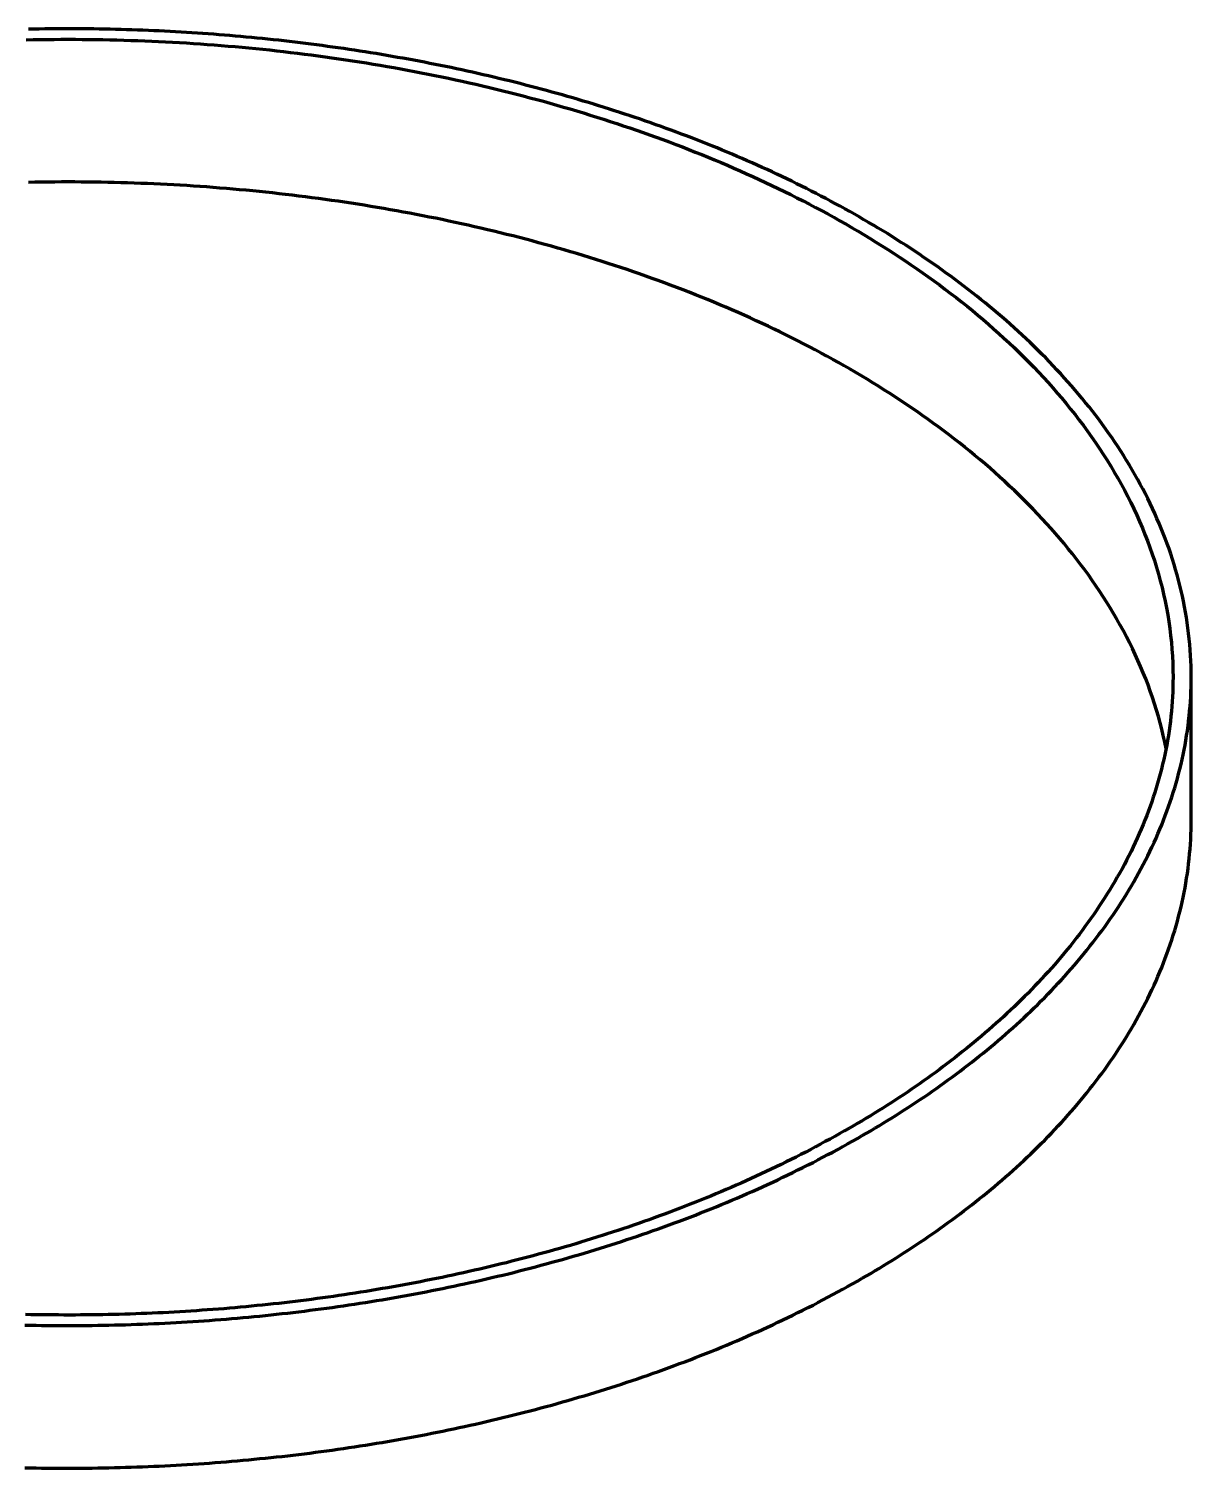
# Model space of a CAD drawing. Header units: millimetres. Extents: x 0 to 594, y 0 to 420.
# Drawn here: x 183.84 to 203, y 177.9 to 201.62 of the extents above; entities that cross this region are included whole.
import ezdxf

# ---------------------------------------------------------------- set-up
doc = ezdxf.new("R2010")
doc.units = ezdxf.units.MM
doc.layers.add('01-VISIBLE', color=7, linetype='CONTINUOUS', lineweight=70)

msp = doc.modelspace()

# ---------------------------------------------------------------- linework, layer by layer
at = {"layer": '01-VISIBLE'}
msp.add_line((202.996, 188.583), (202.996, 190.935), dxfattribs=at)
for points in [[(183.797, 201.441), (183.912, 201.443), (184.027, 201.445), (184.142, 201.446), (184.256, 201.447), (184.371, 201.448), (184.486, 201.448), (184.601, 201.448), (184.716, 201.447), (184.83, 201.446), (184.945, 201.445), (185.06, 201.443), (185.175, 201.441), (185.29, 201.438), (185.405, 201.435), (185.519, 201.431), (185.634, 201.427), (185.749, 201.423), (185.864, 201.418), (185.978, 201.413), (186.093, 201.407), (186.208, 201.401), (186.322, 201.395), (186.437, 201.388), (186.551, 201.38), (186.666, 201.373), (186.781, 201.365), (186.895, 201.356), (187.01, 201.347), (187.124, 201.337), (187.238, 201.328), (187.353, 201.317), (187.467, 201.306), (187.581, 201.295), (187.696, 201.284), (187.81, 201.272), (187.924, 201.259), (188.038, 201.246), (188.152, 201.233), (188.266, 201.219), (188.38, 201.205), (188.494, 201.19), (188.608, 201.175), (188.722, 201.16), (188.835, 201.144), (188.949, 201.128), (189.063, 201.111), (189.176, 201.094), (189.29, 201.076), (189.403, 201.058), (189.516, 201.039), (189.63, 201.02), (189.743, 201.001), (189.856, 200.981), (189.969, 200.96), (190.082, 200.94), (190.195, 200.918), (190.307, 200.897), (190.42, 200.874), (190.533, 200.852), (190.645, 200.829), (190.757, 200.805), (190.87, 200.781), (190.982, 200.757), (191.094, 200.732), (191.206, 200.706), (191.318, 200.68), (191.43, 200.654), (191.541, 200.627), (191.653, 200.6), (191.764, 200.572), (191.876, 200.544), (191.987, 200.515), (192.098, 200.486), (192.209, 200.456), (192.319, 200.426), (192.43, 200.395), (192.541, 200.364), (192.651, 200.332), (192.761, 200.3), (192.871, 200.267), (192.981, 200.234), (193.091, 200.2), (193.201, 200.166), (193.31, 200.131), (193.419, 200.096), (193.528, 200.061), (193.637, 200.024), (193.746, 199.987), (193.855, 199.95), (193.963, 199.912), (194.071, 199.874), (194.179, 199.835), (194.287, 199.796), (194.395, 199.756), (194.502, 199.715), (194.61, 199.674), (194.717, 199.632), (194.823, 199.59), (194.93, 199.547), (195.036, 199.504), (195.142, 199.46), (195.248, 199.416), (195.354, 199.371), (195.459, 199.325), (195.564, 199.279), (195.669, 199.232), (195.774, 199.185), (195.878, 199.137), (195.982, 199.088), (196.086, 199.039), (196.19, 198.989), (196.293, 198.939), (196.396, 198.888), (196.498, 198.836), (196.601, 198.784), (196.703, 198.731), (196.804, 198.678), (196.905, 198.624), (197.006, 198.569), (197.107, 198.514), (197.207, 198.458), (197.307, 198.401), (197.407, 198.343), (197.506, 198.285), (197.604, 198.227), (197.703, 198.167), (197.8, 198.107), (197.898, 198.046), (197.995, 197.985), (198.091, 197.923), (198.187, 197.86), (198.283, 197.796), (198.378, 197.732), (198.473, 197.667), (198.567, 197.601), (198.661, 197.535), (198.754, 197.468), (198.846, 197.4), (198.938, 197.331), (199.03, 197.261), (199.121, 197.191), (199.211, 197.12), (199.301, 197.048), (199.39, 196.976), (199.478, 196.903), (199.566, 196.828), (199.653, 196.754), (199.739, 196.678), (199.825, 196.601), (199.91, 196.524), (199.994, 196.446), (200.077, 196.367), (200.16, 196.287), (200.241, 196.206), (200.322, 196.125), (200.402, 196.043), (200.482, 195.96), (200.56, 195.876), (200.637, 195.791), (200.714, 195.705), (200.789, 195.618), (200.864, 195.531), (200.937, 195.443), (201.009, 195.354), (201.081, 195.264), (201.151, 195.173), (201.22, 195.081), (201.288, 194.988), (201.355, 194.895), (201.42, 194.801), (201.484, 194.706), (201.547, 194.61), (201.609, 194.513), (201.669, 194.415), (201.728, 194.316), (201.786, 194.217), (201.842, 194.117), (201.897, 194.016), (201.95, 193.914), (202.001, 193.811), (202.051, 193.708), (202.099, 193.604), (202.146, 193.499), (202.191, 193.393), (202.234, 193.287), (202.276, 193.18), (202.316, 193.072), (202.354, 192.964), (202.39, 192.855), (202.424, 192.745), (202.456, 192.635), (202.487, 192.524), (202.515, 192.413), (202.542, 192.301), (202.566, 192.189), (202.588, 192.076), (202.609, 191.963), (202.627, 191.85), (202.643, 191.736), (202.657, 191.622), (202.669, 191.508), (202.679, 191.394), (202.686, 191.279), (202.692, 191.164), (202.695, 191.05), (202.696, 190.935)], [(202.996, 190.935), (202.995, 191.025), (202.993, 191.114), (202.99, 191.204), (202.986, 191.294), (202.98, 191.384), (202.972, 191.473), (202.964, 191.563), (202.954, 191.652), (202.943, 191.741), (202.931, 191.83), (202.917, 191.919), (202.902, 192.008), (202.886, 192.096), (202.869, 192.185), (202.85, 192.272), (202.831, 192.36), (202.81, 192.448), (202.787, 192.535), (202.764, 192.621), (202.739, 192.708), (202.714, 192.794), (202.687, 192.88), (202.659, 192.965), (202.63, 193.05), (202.599, 193.135), (202.568, 193.219), (202.536, 193.303), (202.502, 193.386), (202.468, 193.469), (202.432, 193.552), (202.396, 193.634), (202.358, 193.716), (202.32, 193.797), (202.28, 193.878), (202.24, 193.958), (202.199, 194.038), (202.156, 194.117), (202.113, 194.196), (202.069, 194.274), (202.024, 194.352), (201.978, 194.43), (201.932, 194.506), (201.884, 194.583), (201.836, 194.659), (201.787, 194.734), (201.737, 194.809), (201.686, 194.883), (201.635, 194.957), (201.583, 195.03), (201.53, 195.103), (201.477, 195.175), (201.422, 195.247), (201.368, 195.318), (201.312, 195.388), (201.256, 195.459), (201.199, 195.528), (201.141, 195.597), (201.083, 195.666), (201.025, 195.734), (200.965, 195.801), (200.905, 195.868), (200.845, 195.935), (200.784, 196.001), (200.722, 196.066), (200.66, 196.131), (200.598, 196.196), (200.534, 196.26), (200.471, 196.323), (200.407, 196.386), (200.342, 196.449), (200.277, 196.511), (200.211, 196.572), (200.145, 196.633), (200.079, 196.693), (200.012, 196.753), (199.944, 196.813), (199.877, 196.872), (199.808, 196.93), (199.74, 196.988), (199.671, 197.046), (199.601, 197.103), (199.531, 197.16), (199.461, 197.216), (199.391, 197.272), (199.32, 197.327), (199.249, 197.382), (199.177, 197.436), (199.105, 197.49), (199.033, 197.543), (198.96, 197.596), (198.887, 197.649), (198.814, 197.701), (198.74, 197.752), (198.666, 197.803), (198.592, 197.854), (198.518, 197.905), (198.443, 197.954), (198.368, 198.004), (198.292, 198.053), (198.217, 198.101), (198.141, 198.15), (198.065, 198.197), (197.988, 198.245), (197.912, 198.292), (197.835, 198.338), (197.758, 198.384), (197.68, 198.43), (197.603, 198.475), (197.525, 198.52), (197.447, 198.565), (197.368, 198.609), (197.29, 198.652), (197.211, 198.696), (197.132, 198.739), (197.053, 198.781), (196.973, 198.823), (196.894, 198.865), (196.814, 198.906), (196.734, 198.947), (196.654, 198.988), (196.574, 199.028), (196.493, 199.068), (196.412, 199.108), (196.331, 199.147), (196.25, 199.185), (196.169, 199.224), (196.088, 199.262), (196.006, 199.3), (195.924, 199.337), (195.842, 199.374), (195.76, 199.41), (195.678, 199.447), (195.595, 199.483), (195.513, 199.518), (195.43, 199.553), (195.347, 199.588), (195.264, 199.623), (195.181, 199.657), (195.098, 199.691), (195.015, 199.724), (194.931, 199.757), (194.847, 199.79), (194.764, 199.823), (194.68, 199.855), (194.596, 199.887), (194.511, 199.918), (194.427, 199.949), (194.343, 199.98), (194.258, 200.011), (194.173, 200.041), (194.089, 200.071), (194.004, 200.1), (193.919, 200.13), (193.834, 200.159), (193.749, 200.187), (193.663, 200.216), (193.578, 200.244), (193.492, 200.271), (193.407, 200.299), (193.321, 200.326), (193.235, 200.352), (193.149, 200.379), (193.063, 200.405), (192.977, 200.431), (192.891, 200.456), (192.805, 200.481), (192.718, 200.506), (192.632, 200.531), (192.545, 200.555), (192.459, 200.579), (192.372, 200.603), (192.285, 200.627), (192.198, 200.65), (192.111, 200.673), (192.024, 200.695), (191.937, 200.717), (191.85, 200.739), (191.763, 200.761), (191.676, 200.782), (191.588, 200.804), (191.501, 200.824), (191.413, 200.845), (191.326, 200.865), (191.238, 200.885), (191.15, 200.905), (191.063, 200.924), (190.975, 200.943), (190.887, 200.962), (190.799, 200.981), (190.711, 200.999), (190.623, 201.017), (190.535, 201.035), (190.447, 201.052), (190.359, 201.069), (190.27, 201.086), (190.182, 201.103), (190.094, 201.119), (190.005, 201.135), (189.917, 201.151), (189.828, 201.167), (189.739, 201.182), (189.651, 201.197), (189.562, 201.212), (189.473, 201.226), (189.385, 201.24), (189.296, 201.254), (189.207, 201.268), (189.118, 201.281), (189.029, 201.295), (188.94, 201.307), (188.851, 201.32), (188.762, 201.332), (188.673, 201.344), (188.584, 201.356), (188.495, 201.368), (188.406, 201.379), (188.317, 201.39), (188.227, 201.401), (188.138, 201.411), (188.049, 201.422), (187.96, 201.432), (187.87, 201.441), (187.781, 201.451), (187.691, 201.46), (187.602, 201.469), (187.512, 201.478), (187.423, 201.486), (187.333, 201.494), (187.244, 201.502), (187.154, 201.51), (187.065, 201.517), (186.975, 201.524), (186.886, 201.531), (186.796, 201.538), (186.706, 201.544), (186.617, 201.55), (186.527, 201.556), (186.437, 201.562), (186.348, 201.567), (186.258, 201.572), (186.168, 201.577), (186.078, 201.582), (185.988, 201.586), (185.899, 201.59), (185.809, 201.594), (185.719, 201.598), (185.629, 201.601), (185.539, 201.604), (185.45, 201.607), (185.36, 201.61), (185.27, 201.612), (185.18, 201.614), (185.09, 201.616), (185, 201.617), (184.91, 201.619), (184.821, 201.62), (184.731, 201.621), (184.641, 201.621), (184.551, 201.621), (184.461, 201.622), (184.371, 201.621), (184.281, 201.621), (184.191, 201.62), (184.102, 201.619), (184.012, 201.618), (183.922, 201.617), (183.832, 201.615)], [(202.582, 189.759), (202.56, 189.866), (202.536, 189.972), (202.511, 190.078), (202.484, 190.183), (202.455, 190.288), (202.424, 190.393), (202.392, 190.497), (202.358, 190.6), (202.322, 190.703), (202.285, 190.806), (202.246, 190.907), (202.205, 191.008), (202.163, 191.109), (202.119, 191.208), (202.074, 191.308), (202.027, 191.406), (201.979, 191.504), (201.93, 191.601), (201.879, 191.697), (201.827, 191.793), (201.773, 191.888), (201.718, 191.982), (201.662, 192.075), (201.605, 192.168), (201.546, 192.259), (201.487, 192.351), (201.426, 192.441), (201.364, 192.53), (201.301, 192.619), (201.237, 192.707), (201.171, 192.794), (201.105, 192.881), (201.038, 192.967), (200.97, 193.051), (200.9, 193.136), (200.83, 193.219), (200.759, 193.301), (200.687, 193.383), (200.615, 193.464), (200.541, 193.545), (200.467, 193.624), (200.391, 193.703), (200.315, 193.781), (200.238, 193.858), (200.161, 193.934), (200.083, 194.01), (200.004, 194.085), (199.924, 194.159), (199.843, 194.233), (199.762, 194.306), (199.681, 194.378), (199.598, 194.449), (199.515, 194.52), (199.432, 194.589), (199.348, 194.659), (199.263, 194.727), (199.178, 194.795), (199.092, 194.862), (199.006, 194.928), (198.919, 194.994), (198.832, 195.059), (198.744, 195.123), (198.655, 195.187), (198.566, 195.25), (198.477, 195.313), (198.387, 195.374), (198.297, 195.435), (198.207, 195.496), (198.116, 195.556), (198.024, 195.615), (197.932, 195.673), (197.84, 195.731), (197.747, 195.788), (197.654, 195.845), (197.561, 195.901), (197.467, 195.956), (197.373, 196.011), (197.279, 196.066), (197.184, 196.119), (197.089, 196.172), (196.993, 196.225), (196.897, 196.277), (196.801, 196.328), (196.705, 196.379), (196.608, 196.429), (196.511, 196.478), (196.414, 196.527), (196.317, 196.576), (196.219, 196.624), (196.121, 196.671), (196.022, 196.718), (195.924, 196.764), (195.825, 196.81), (195.726, 196.855), (195.626, 196.9), (195.527, 196.944), (195.427, 196.988), (195.327, 197.031), (195.227, 197.073), (195.126, 197.115), (195.026, 197.157), (194.925, 197.198), (194.824, 197.238), (194.722, 197.278), (194.621, 197.318), (194.519, 197.357), (194.417, 197.396), (194.315, 197.434), (194.213, 197.471), (194.111, 197.508), (194.008, 197.545), (193.905, 197.581), (193.802, 197.617), (193.699, 197.652), (193.596, 197.687), (193.493, 197.721), (193.389, 197.755), (193.286, 197.788), (193.182, 197.821), (193.078, 197.853), (192.974, 197.885), (192.869, 197.916), (192.765, 197.947), (192.66, 197.978), (192.556, 198.008), (192.451, 198.038), (192.346, 198.067), (192.241, 198.096), (192.136, 198.124), (192.03, 198.152), (191.925, 198.18), (191.82, 198.207), (191.714, 198.233), (191.608, 198.259), (191.502, 198.285), (191.396, 198.31), (191.29, 198.335), (191.184, 198.36), (191.078, 198.384), (190.972, 198.407), (190.865, 198.431), (190.759, 198.453), (190.652, 198.476), (190.546, 198.498), (190.439, 198.519), (190.332, 198.54), (190.225, 198.561), (190.118, 198.581), (190.011, 198.601), (189.904, 198.621), (189.797, 198.64), (189.689, 198.658), (189.582, 198.677), (189.474, 198.695), (189.367, 198.712), (189.259, 198.729), (189.152, 198.746), (189.044, 198.762), (188.936, 198.778), (188.828, 198.793), (188.721, 198.809), (188.613, 198.823), (188.505, 198.838), (188.397, 198.851), (188.289, 198.865), (188.18, 198.878), (188.072, 198.891), (187.964, 198.903), (187.856, 198.915), (187.748, 198.927), (187.639, 198.938), (187.531, 198.949), (187.422, 198.959), (187.314, 198.969), (187.205, 198.979), (187.097, 198.988), (186.988, 198.997), (186.88, 199.006), (186.771, 199.014), (186.663, 199.021), (186.554, 199.029), (186.445, 199.036), (186.336, 199.042), (186.228, 199.049), (186.119, 199.054), (186.01, 199.06), (185.901, 199.065), (185.793, 199.07), (185.684, 199.074), (185.575, 199.078), (185.466, 199.082), (185.357, 199.085), (185.248, 199.088), (185.139, 199.09), (185.031, 199.092), (184.922, 199.094), (184.813, 199.095), (184.704, 199.096), (184.595, 199.097), (184.486, 199.097), (184.377, 199.097), (184.268, 199.096), (184.159, 199.095), (184.05, 199.094), (183.941, 199.092), (183.833, 199.09)], [(202.696, 190.935), (202.695, 190.854), (202.694, 190.774), (202.691, 190.693), (202.687, 190.613), (202.683, 190.532), (202.677, 190.452), (202.67, 190.372), (202.662, 190.292), (202.653, 190.212), (202.643, 190.132), (202.632, 190.052), (202.62, 189.973), (202.606, 189.893), (202.592, 189.814), (202.577, 189.735), (202.561, 189.656), (202.544, 189.577), (202.525, 189.499), (202.506, 189.421), (202.486, 189.343), (202.465, 189.265), (202.443, 189.188), (202.42, 189.11), (202.396, 189.034), (202.371, 188.957), (202.345, 188.881), (202.318, 188.805), (202.291, 188.729), (202.262, 188.654), (202.233, 188.579), (202.203, 188.504), (202.172, 188.43), (202.14, 188.356), (202.107, 188.282), (202.073, 188.209), (202.039, 188.136), (202.004, 188.064), (201.968, 187.992), (201.931, 187.92), (201.894, 187.849), (201.856, 187.778), (201.817, 187.707), (201.777, 187.637), (201.737, 187.568), (201.696, 187.498), (201.654, 187.43), (201.612, 187.361), (201.569, 187.293), (201.525, 187.225), (201.481, 187.158), (201.436, 187.091), (201.39, 187.025), (201.344, 186.959), (201.297, 186.894), (201.25, 186.828), (201.202, 186.764), (201.153, 186.7), (201.104, 186.636), (201.054, 186.572), (201.004, 186.509), (200.954, 186.447), (200.902, 186.385), (200.851, 186.323), (200.798, 186.262), (200.746, 186.201), (200.692, 186.14), (200.639, 186.08), (200.585, 186.021), (200.53, 185.962), (200.475, 185.903), (200.419, 185.845), (200.363, 185.787), (200.307, 185.729), (200.25, 185.672), (200.193, 185.615), (200.136, 185.559), (200.078, 185.503), (200.019, 185.448), (199.96, 185.393), (199.901, 185.338), (199.842, 185.284), (199.782, 185.23), (199.722, 185.176), (199.661, 185.123), (199.6, 185.071), (199.539, 185.018), (199.477, 184.967), (199.416, 184.915), (199.353, 184.864), (199.291, 184.813), (199.228, 184.763), (199.165, 184.713), (199.101, 184.663), (199.038, 184.614), (198.974, 184.565), (198.909, 184.517), (198.845, 184.469), (198.78, 184.421), (198.715, 184.374), (198.649, 184.327), (198.584, 184.28), (198.518, 184.234), (198.452, 184.188), (198.385, 184.142), (198.319, 184.097), (198.252, 184.052), (198.185, 184.008), (198.117, 183.964), (198.05, 183.92), (197.982, 183.876), (197.914, 183.833), (197.846, 183.79), (197.777, 183.748), (197.709, 183.706), (197.64, 183.664), (197.571, 183.623), (197.501, 183.582), (197.432, 183.541), (197.362, 183.501)], [(197.575, 183.378), (197.644, 183.418), (197.714, 183.459), (197.783, 183.5), (197.852, 183.542), (197.921, 183.583), (197.989, 183.625), (198.058, 183.668), (198.126, 183.71), (198.194, 183.754), (198.262, 183.797), (198.329, 183.841), (198.397, 183.885), (198.464, 183.929), (198.531, 183.974), (198.598, 184.019), (198.664, 184.064), (198.73, 184.11), (198.796, 184.156), (198.862, 184.203), (198.927, 184.25), (198.992, 184.297), (199.057, 184.344), (199.122, 184.392), (199.186, 184.441), (199.251, 184.489), (199.314, 184.538), (199.378, 184.588), (199.441, 184.638), (199.504, 184.688), (199.567, 184.738), (199.629, 184.789), (199.691, 184.84), (199.753, 184.892), (199.814, 184.944), (199.875, 184.997), (199.936, 185.049), (199.997, 185.103), (200.057, 185.156), (200.116, 185.21), (200.176, 185.265), (200.235, 185.319), (200.293, 185.375), (200.352, 185.43), (200.409, 185.486), (200.467, 185.542), (200.524, 185.599), (200.581, 185.656), (200.637, 185.714), (200.693, 185.772), (200.748, 185.83), (200.803, 185.889), (200.858, 185.948), (200.912, 186.008), (200.965, 186.068), (201.018, 186.128), (201.071, 186.189), (201.123, 186.251), (201.175, 186.312), (201.226, 186.374), (201.277, 186.437), (201.327, 186.5), (201.377, 186.563), (201.426, 186.627), (201.474, 186.691), (201.522, 186.756), (201.57, 186.821), (201.616, 186.886), (201.663, 186.952), (201.708, 187.019), (201.753, 187.085), (201.798, 187.152), (201.842, 187.22), (201.885, 187.288), (201.927, 187.356), (201.969, 187.425), (202.01, 187.494), (202.051, 187.564), (202.091, 187.634), (202.13, 187.704), (202.168, 187.775), (202.206, 187.846), (202.243, 187.917), (202.279, 187.989), (202.314, 188.062), (202.349, 188.134), (202.383, 188.207), (202.416, 188.281), (202.448, 188.354), (202.48, 188.428), (202.51, 188.503), (202.54, 188.578), (202.569, 188.653), (202.597, 188.728), (202.624, 188.804), (202.651, 188.88), (202.676, 188.956), (202.701, 189.033), (202.724, 189.11), (202.747, 189.187), (202.769, 189.265), (202.789, 189.343), (202.809, 189.421), (202.828, 189.499), (202.846, 189.577), (202.863, 189.656), (202.879, 189.735), (202.894, 189.814), (202.908, 189.893), (202.921, 189.973), (202.933, 190.052), (202.944, 190.132), (202.954, 190.212), (202.962, 190.292), (202.97, 190.372), (202.977, 190.452), (202.983, 190.533), (202.988, 190.613), (202.991, 190.693), (202.994, 190.774), (202.995, 190.854), (202.996, 190.935)], [(197.575, 181.027), (197.644, 181.067), (197.714, 181.108), (197.783, 181.149), (197.852, 181.19), (197.921, 181.232), (197.989, 181.274), (198.058, 181.316), (198.126, 181.359), (198.194, 181.402), (198.262, 181.445), (198.329, 181.489), (198.397, 181.533), (198.464, 181.578), (198.531, 181.622), (198.598, 181.667), (198.664, 181.713), (198.73, 181.759), (198.796, 181.805), (198.862, 181.851), (198.927, 181.898), (198.992, 181.945), (199.057, 181.993), (199.122, 182.041), (199.186, 182.089), (199.251, 182.138), (199.314, 182.187), (199.378, 182.236), (199.441, 182.286), (199.504, 182.336), (199.567, 182.387), (199.629, 182.438), (199.691, 182.489), (199.753, 182.541), (199.814, 182.593), (199.875, 182.645), (199.936, 182.698), (199.997, 182.751), (200.057, 182.805), (200.116, 182.859), (200.176, 182.913), (200.235, 182.968), (200.293, 183.023), (200.352, 183.079), (200.409, 183.135), (200.467, 183.191), (200.524, 183.248), (200.581, 183.305), (200.637, 183.362), (200.693, 183.42), (200.748, 183.479), (200.803, 183.538), (200.858, 183.597), (200.912, 183.656), (200.965, 183.717), (201.018, 183.777), (201.071, 183.838), (201.123, 183.899), (201.175, 183.961), (201.226, 184.023), (201.277, 184.085), (201.327, 184.148), (201.377, 184.212), (201.426, 184.276), (201.474, 184.34), (201.522, 184.404), (201.57, 184.469), (201.616, 184.535), (201.663, 184.601), (201.708, 184.667), (201.753, 184.734), (201.798, 184.801), (201.842, 184.868), (201.885, 184.936), (201.927, 185.005), (201.969, 185.073), (202.01, 185.143), (202.051, 185.212), (202.091, 185.282), (202.13, 185.352), (202.168, 185.423), (202.206, 185.494), (202.243, 185.566), (202.279, 185.638), (202.314, 185.71), (202.349, 185.783), (202.383, 185.856), (202.416, 185.929), (202.448, 186.003), (202.48, 186.077), (202.51, 186.151), (202.54, 186.226), (202.569, 186.301), (202.597, 186.377), (202.624, 186.453), (202.651, 186.529), (202.676, 186.605), (202.701, 186.682), (202.724, 186.759), (202.747, 186.836), (202.769, 186.913), (202.789, 186.991), (202.809, 187.069), (202.828, 187.147), (202.846, 187.226), (202.863, 187.305), (202.879, 187.383), (202.894, 187.463), (202.908, 187.542), (202.921, 187.621), (202.933, 187.701), (202.944, 187.781), (202.954, 187.86), (202.962, 187.94), (202.97, 188.021), (202.977, 188.101), (202.983, 188.181), (202.988, 188.261), (202.991, 188.342), (202.994, 188.422), (202.995, 188.503), (202.996, 188.583)], [(197.362, 183.501), (197.284, 183.455), (197.205, 183.411), (197.125, 183.366), (197.046, 183.322), (196.966, 183.279), (196.886, 183.235), (196.806, 183.193), (196.725, 183.15), (196.645, 183.108), (196.564, 183.067), (196.483, 183.025), (196.402, 182.985), (196.32, 182.944), (196.239, 182.904), (196.157, 182.864), (196.075, 182.825), (195.993, 182.786), (195.911, 182.748), (195.828, 182.71), (195.746, 182.672), (195.663, 182.634), (195.58, 182.597), (195.497, 182.561), (195.413, 182.524), (195.33, 182.489), (195.246, 182.453), (195.162, 182.418), (195.079, 182.383), (194.994, 182.348), (194.91, 182.314), (194.826, 182.28), (194.741, 182.247), (194.657, 182.214), (194.572, 182.181), (194.487, 182.149), (194.402, 182.117), (194.317, 182.085), (194.232, 182.054), (194.146, 182.023), (194.061, 181.992), (193.975, 181.961), (193.889, 181.931), (193.803, 181.902), (193.717, 181.872), (193.631, 181.843), (193.545, 181.814), (193.459, 181.786), (193.372, 181.758), (193.286, 181.73), (193.199, 181.703), (193.112, 181.676), (193.026, 181.649), (192.939, 181.622), (192.852, 181.596), (192.764, 181.57), (192.677, 181.545), (192.59, 181.52), (192.503, 181.495), (192.415, 181.47), (192.328, 181.446), (192.24, 181.422), (192.152, 181.398), (192.064, 181.375), (191.976, 181.352), (191.888, 181.329), (191.8, 181.307), (191.712, 181.284), (191.624, 181.263), (191.536, 181.241), (191.447, 181.22), (191.359, 181.199), (191.27, 181.178), (191.182, 181.158), (191.093, 181.138), (191.005, 181.118), (190.916, 181.098), (190.827, 181.079), (190.738, 181.06), (190.649, 181.042), (190.56, 181.023), (190.471, 181.005), (190.382, 180.988), (190.293, 180.97), (190.204, 180.953), (190.114, 180.936), (190.025, 180.919), (189.936, 180.903), (189.846, 180.887), (189.757, 180.871), (189.667, 180.856), (189.577, 180.841), (189.488, 180.826), (189.398, 180.811), (189.308, 180.797), (189.219, 180.782), (189.129, 180.769), (189.039, 180.755), (188.949, 180.742), (188.859, 180.729), (188.769, 180.716), (188.679, 180.704), (188.589, 180.692), (188.499, 180.68), (188.409, 180.668), (188.319, 180.657), (188.228, 180.646), (188.138, 180.635), (188.048, 180.624), (187.958, 180.614), (187.867, 180.604), (187.777, 180.594), (187.687, 180.585), (187.596, 180.576), (187.506, 180.567), (187.415, 180.558), (187.325, 180.55), (187.234, 180.542), (187.144, 180.534), (187.053, 180.526), (186.963, 180.519), (186.872, 180.512), (186.781, 180.505), (186.691, 180.499), (186.6, 180.492), (186.509, 180.486), (186.419, 180.481), (186.328, 180.475), (186.237, 180.47), (186.146, 180.465), (186.056, 180.46), (185.965, 180.456), (185.874, 180.452), (185.783, 180.448), (185.693, 180.444), (185.602, 180.441), (185.511, 180.438), (185.42, 180.435), (185.329, 180.432), (185.238, 180.43), (185.148, 180.428), (185.057, 180.426), (184.966, 180.425), (184.875, 180.424), (184.784, 180.423), (184.693, 180.422), (184.602, 180.421), (184.511, 180.421), (184.421, 180.421), (184.33, 180.422), (184.239, 180.422), (184.148, 180.423), (184.057, 180.424), (183.966, 180.425), (183.875, 180.427), (183.785, 180.429)], [(183.773, 180.256), (183.865, 180.254), (183.958, 180.252), (184.05, 180.251), (184.142, 180.25), (184.235, 180.249), (184.327, 180.248), (184.42, 180.248), (184.512, 180.248), (184.604, 180.248), (184.697, 180.249), (184.789, 180.249), (184.881, 180.25), (184.974, 180.252), (185.066, 180.253), (185.158, 180.255), (185.251, 180.257), (185.343, 180.259), (185.435, 180.262), (185.528, 180.265), (185.62, 180.268), (185.712, 180.271), (185.805, 180.275), (185.897, 180.279), (185.989, 180.283), (186.082, 180.288), (186.174, 180.293), (186.266, 180.298), (186.358, 180.303), (186.45, 180.308), (186.543, 180.314), (186.635, 180.32), (186.727, 180.327), (186.819, 180.333), (186.911, 180.34), (187.003, 180.347), (187.095, 180.355), (187.187, 180.362), (187.28, 180.37), (187.372, 180.379), (187.463, 180.387), (187.555, 180.396), (187.647, 180.405), (187.739, 180.414), (187.831, 180.424), (187.923, 180.434), (188.015, 180.444), (188.107, 180.454), (188.198, 180.465), (188.29, 180.476), (188.382, 180.487), (188.473, 180.499), (188.565, 180.511), (188.657, 180.523), (188.748, 180.535), (188.84, 180.548), (188.931, 180.561), (189.023, 180.574), (189.114, 180.587), (189.205, 180.601), (189.297, 180.615), (189.388, 180.63), (189.479, 180.644), (189.57, 180.659), (189.661, 180.674), (189.752, 180.69), (189.843, 180.705), (189.934, 180.721), (190.025, 180.738), (190.116, 180.754), (190.207, 180.771), (190.298, 180.788), (190.388, 180.806), (190.479, 180.824), (190.57, 180.842), (190.66, 180.86), (190.751, 180.879), (190.841, 180.898), (190.931, 180.917), (191.022, 180.936), (191.112, 180.956), (191.202, 180.976), (191.292, 180.997), (191.382, 181.017), (191.472, 181.038), (191.562, 181.06), (191.652, 181.081), (191.742, 181.103), (191.831, 181.125), (191.921, 181.148), (192.01, 181.171), (192.1, 181.194), (192.189, 181.217), (192.278, 181.241), (192.368, 181.265), (192.457, 181.29), (192.546, 181.314), (192.635, 181.339), (192.723, 181.365), (192.812, 181.39), (192.901, 181.416), (192.989, 181.442), (193.078, 181.469), (193.166, 181.496), (193.255, 181.523), (193.343, 181.551), (193.431, 181.579), (193.519, 181.607), (193.607, 181.635), (193.694, 181.664), (193.782, 181.693), (193.869, 181.723), (193.957, 181.753), (194.044, 181.783), (194.131, 181.814), (194.218, 181.844), (194.305, 181.876), (194.392, 181.907), (194.479, 181.939), (194.565, 181.971), (194.652, 182.004), (194.738, 182.037), (194.824, 182.07), (194.91, 182.104), (194.996, 182.138), (195.082, 182.172), (195.168, 182.207), (195.253, 182.242), (195.338, 182.277), (195.423, 182.313), (195.508, 182.349), (195.593, 182.386), (195.678, 182.423), (195.763, 182.46), (195.847, 182.498), (195.931, 182.536), (196.015, 182.574), (196.099, 182.613), (196.183, 182.652), (196.266, 182.692), (196.349, 182.732), (196.433, 182.772), (196.515, 182.813), (196.598, 182.854), (196.681, 182.895), (196.763, 182.937), (196.845, 182.979), (196.927, 183.022), (197.009, 183.065), (197.09, 183.108), (197.172, 183.152), (197.253, 183.197), (197.333, 183.241), (197.414, 183.287), (197.494, 183.332), (197.575, 183.378)], [(183.773, 177.904), (183.865, 177.903), (183.958, 177.901), (184.05, 177.899), (184.142, 177.898), (184.235, 177.897), (184.327, 177.897), (184.42, 177.897), (184.512, 177.897), (184.604, 177.897), (184.697, 177.897), (184.789, 177.898), (184.881, 177.899), (184.974, 177.9), (185.066, 177.902), (185.158, 177.904), (185.251, 177.906), (185.343, 177.908), (185.435, 177.911), (185.528, 177.913), (185.62, 177.917), (185.712, 177.92), (185.805, 177.924), (185.897, 177.928), (185.989, 177.932), (186.082, 177.936), (186.174, 177.941), (186.266, 177.946), (186.358, 177.951), (186.45, 177.957), (186.543, 177.963), (186.635, 177.969), (186.727, 177.975), (186.819, 177.982), (186.911, 177.989), (187.003, 177.996), (187.095, 178.003), (187.187, 178.011), (187.28, 178.019), (187.372, 178.027), (187.463, 178.036), (187.555, 178.044), (187.647, 178.054), (187.739, 178.063), (187.831, 178.072), (187.923, 178.082), (188.015, 178.092), (188.107, 178.103), (188.198, 178.114), (188.29, 178.125), (188.382, 178.136), (188.473, 178.147), (188.565, 178.159), (188.657, 178.171), (188.748, 178.184), (188.84, 178.196), (188.931, 178.209), (189.023, 178.222), (189.114, 178.236), (189.205, 178.25), (189.297, 178.264), (189.388, 178.278), (189.479, 178.293), (189.57, 178.308), (189.661, 178.323), (189.752, 178.338), (189.843, 178.354), (189.934, 178.37), (190.025, 178.386), (190.116, 178.403), (190.207, 178.42), (190.298, 178.437), (190.388, 178.454), (190.479, 178.472), (190.57, 178.49), (190.66, 178.509), (190.751, 178.527), (190.841, 178.546), (190.931, 178.565), (191.022, 178.585), (191.112, 178.605), (191.202, 178.625), (191.292, 178.645), (191.382, 178.666), (191.472, 178.687), (191.562, 178.708), (191.652, 178.73), (191.742, 178.752), (191.831, 178.774), (191.921, 178.796), (192.01, 178.819), (192.1, 178.842), (192.189, 178.866), (192.278, 178.89), (192.368, 178.914), (192.457, 178.938), (192.546, 178.963), (192.635, 178.988), (192.723, 179.013), (192.812, 179.039), (192.901, 179.065), (192.989, 179.091), (193.078, 179.118), (193.166, 179.144), (193.255, 179.172), (193.343, 179.199), (193.431, 179.227), (193.519, 179.255), (193.607, 179.284), (193.694, 179.313), (193.782, 179.342), (193.869, 179.371), (193.957, 179.401), (194.044, 179.432), (194.131, 179.462), (194.218, 179.493), (194.305, 179.524), (194.392, 179.556), (194.479, 179.588), (194.565, 179.62), (194.652, 179.652), (194.738, 179.685), (194.824, 179.719), (194.91, 179.752), (194.996, 179.786), (195.082, 179.821), (195.168, 179.855), (195.253, 179.891), (195.338, 179.926), (195.423, 179.962), (195.508, 179.998), (195.593, 180.034), (195.678, 180.071), (195.763, 180.109), (195.847, 180.146), (195.931, 180.184), (196.015, 180.223), (196.099, 180.261), (196.183, 180.301), (196.266, 180.34), (196.349, 180.38), (196.433, 180.42), (196.515, 180.461), (196.598, 180.502), (196.681, 180.544), (196.763, 180.585), (196.845, 180.628), (196.927, 180.67), (197.009, 180.713), (197.09, 180.757), (197.172, 180.801), (197.253, 180.845), (197.333, 180.89), (197.414, 180.935), (197.494, 180.981), (197.575, 181.027)]]:
    msp.add_lwpolyline(points, dxfattribs=at)

doc.saveas('drawing.dxf')
